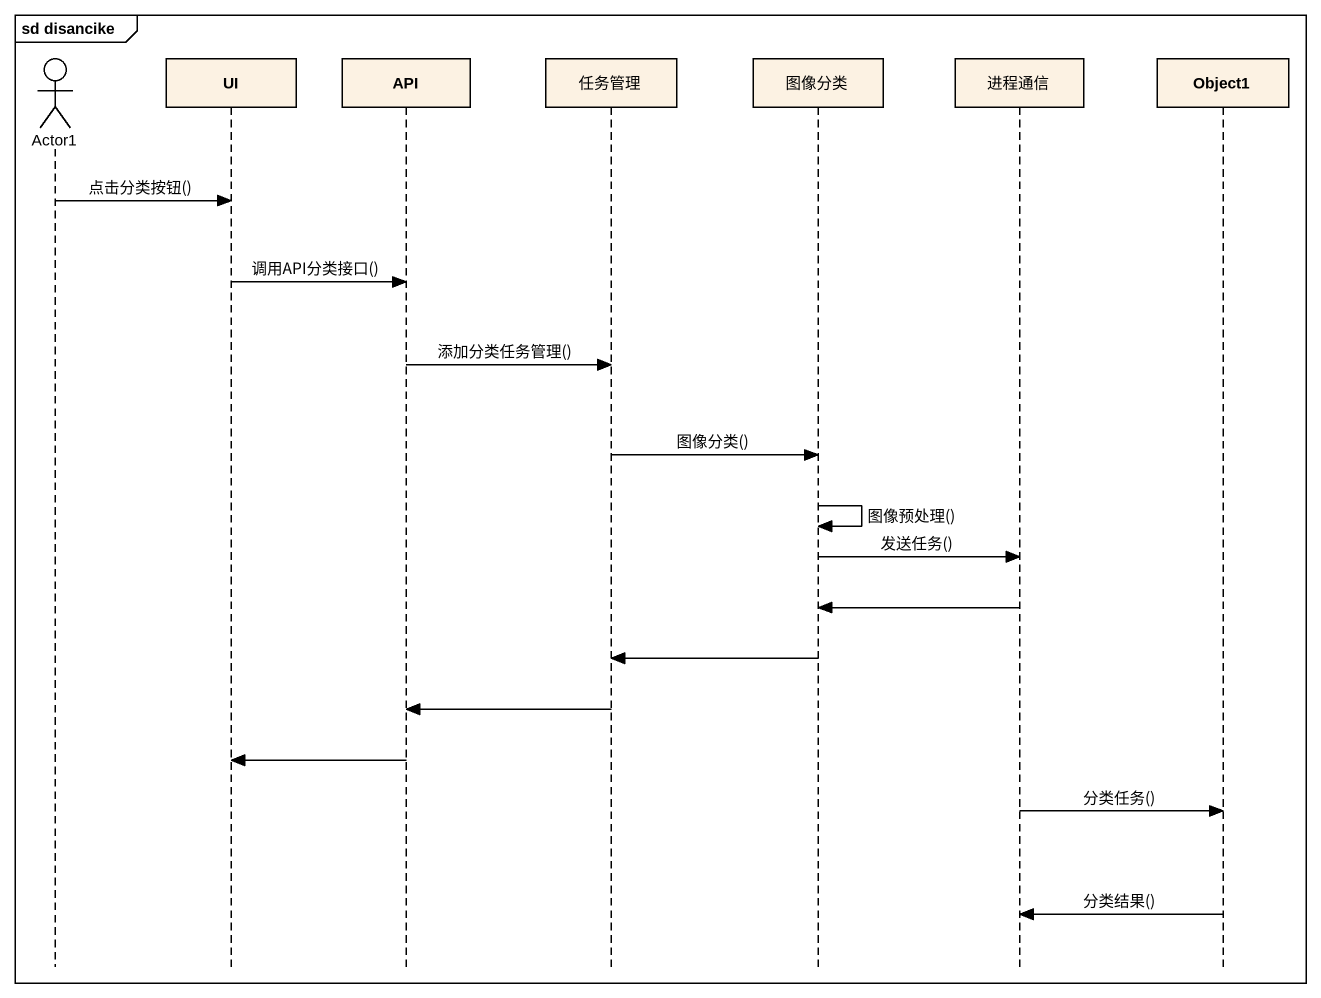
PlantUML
@startuml
mainframe sd disancike
hide footbox
actor Actor1
participant UI
participant API
participant 任务管理
participant 图像分类
participant 进程通信
participant Object1

Actor1 -> UI : 点击分类按钮()
UI -> API : 调用API分类接口()
API -> 任务管理 : 添加分类任务管理()
任务管理 -> 图像分类 : 图像分类()
图像分类 -> 图像分类 : 图像预处理()
图像分类 -> 进程通信 : 发送任务()
进程通信 -> 图像分类
图像分类 -> 任务管理
任务管理 -> API
API -> UI
进程通信 -> Object1 : 分类任务()
Object1 -> 进程通信 : 分类结果()
@enduml
